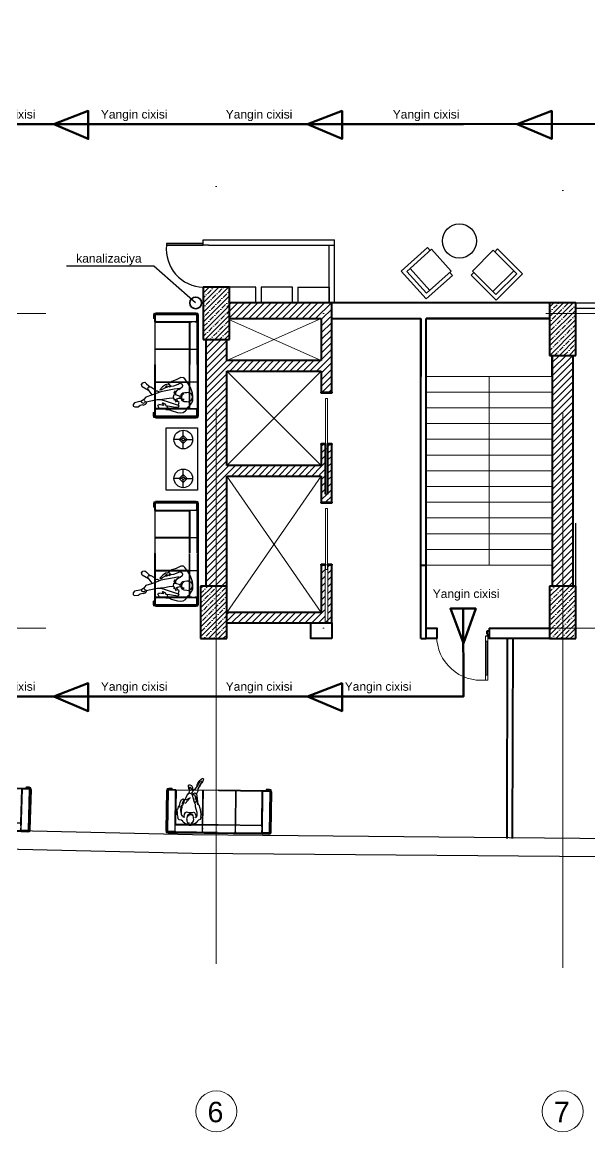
# Model space of a CAD drawing. Header units: millimetres. Extents: x 1531071 to 1560283, y -701792 to -691067.
# Drawn here: x 1547421 to 1548503, y -699235 to -697120 of the extents above; entities that cross this region are included whole.
import ezdxf

# ---------------------------------------------------------------- set-up
doc = ezdxf.new("R2010")
doc.units = ezdxf.units.MM
doc.header["$LTSCALE"] = 20
doc.header["$MEASUREMENT"] = 0
doc.linetypes.add('Dot & Dashed', pattern=[670.277762, 352.777767, -176.388884, 0, -141.111112])
for name, color, linetype, lineweight in [('0_Ном._пера__5', 5, 'Continuous', 0), ('OXLAR', 6, 'Continuous', 5), ('RAZMERI', 251, 'Continuous', 5), ('wall ext', 30, 'Continuous', 30)]:
    doc.layers.add(name, color=color, linetype=linetype, lineweight=lineweight)
for name, color, linetype in [('elektrika', 40, 'Continuous'), ('mebel', 21, 'Continuous'), ('PLEPO', 8, 'Continuous')]:
    doc.layers.add(name, color=color, linetype=linetype)
for name, color, linetype, lineweight, true_color in [('Двери ArchiCAD_Ном._пера__23', 7, 'Continuous', 40, 0xff6600), ('Двери ArchiCAD_Ном._пера__3', 7, 'Continuous', 20, 0xff6600), ('Двери ArchiCAD_Ном._пера__47', 7, 'Continuous', 25, 0x373737), ('Конструктив - Колонны_Ном._пера__202', 7, 'Continuous', 0, 0x38637a), ('Конструктив - Колонны_Ном._пера__28', 7, 'Continuous', 40, 0xffe4e1), ('Конструктив - Перегородки_Ном._пера__3', 7, 'Continuous', 20, 0xff6600), ('Конструктив - Перегородки_Ном._пера__47', 7, 'Continuous', 25, 0x373737)]:
    doc.layers.add(name, color=color, linetype=linetype, lineweight=lineweight, true_color=true_color)
doc.styles.add('СГЕНЕРИР_СТИЛЬ_1', font='arial.ttf')
pattern_1 = [(45, (1539827.054, -704387.138), (-6.36396, 6.36396), [])]
pattern_2 = [(45, (1539827.054, -704387.138), (-9.192387, 9.192387), []), (45, (1539822.458, -704382.542), (-9.192387, 9.192387), [9.749999, -3.25, 0, -3.25])]

# ---------------------------------------------------------------- blocks, each defined once
blk = doc.blocks.new('werr')
at = {"layer": 'mebel'}
for p, q in [((1475467, -813384), (1475475, -813350)), ((1475467, -813505), (1475467, -813384)), ((1475475, -813350), (1475512, -813343)), ((1475475, -813350), (1475478, -813353)), ((1475478, -813353), (1475493, -813370)), ((1475480, -813384), (1475484, -813360)), ((1475480, -813505), (1475480, -813384)), ((1475512, -813357), (1475484, -813360)), ((1475494, -813370), (1475503, -813370)), ((1475494, -813505), (1475494, -813370)), ((1475494, -813384), (1475494, -813505)), ((1475495, -813438), (1475497, -813404)), ((1475497, -813472), (1475495, -813438)), ((1475497, -813404), (1475503, -813370)), ((1475503, -813505), (1475497, -813472)), ((1475503, -813370), (1476286, -813370)), ((1475512, -813343), (1476281, -813343)), ((1476281, -813357), (1475512, -813357)), ((1476281, -813370), (1475512, -813370)), ((1476314, -813351), (1476281, -813343)), ((1476305, -813360), (1476281, -813357)), ((1476295, -813370), (1476286, -813370)), ((1476286, -813370), (1476291, -813404)), ((1476291, -813472), (1476286, -813505)), ((1476291, -813404), (1476293, -813438)), ((1476293, -813438), (1476291, -813472)), ((1476311, -813353), (1476295, -813370)), ((1476295, -813383), (1476295, -813370)), ((1476295, -813430), (1476295, -813384)), ((1476295, -813430), (1476295, -813433)), ((1476299, -813437), (1476295, -813430)), ((1476295, -813433), (1476299, -813443)), ((1476295, -813434), (1476299, -813443)), ((1476295, -813513), (1476295, -813434)), ((1476299, -813437), (1476308, -813440)), ((1476299, -813443), (1476299, -813437)), ((1476299, -813443), (1476308, -813447)), ((1476304, -813445), (1476308, -813447)), ((1476305, -813360), (1476308, -813384)), ((1476308, -813384), (1476308, -813406)), ((1476308, -813440), (1476308, -813406)), ((1476318, -813437), (1476308, -813440)), ((1476308, -813440), (1476308, -813447)), ((1476308, -813447), (1476308, -813447)), ((1476308, -813447), (1476309, -813447)), ((1476309, -813447), (1476319, -813443)), ((1476311, -813353), (1476314, -813351)), ((1476314, -813351), (1476322, -813384)), ((1476318, -813437), (1476322, -813430)), ((1476318, -813443), (1476318, -813437)), ((1476319, -813443), (1476318, -813443)), ((1476322, -813433), (1476319, -813443)), ((1476322, -813384), (1476322, -813395)), ((1476322, -813395), (1476322, -813406)), ((1476322, -813406), (1476322, -813430)), ((1476322, -813430), (1476322, -813433)), ((1476322, -813433), (1476322, -813431)), ((1476322, -813433), (1476322, -813433)), ((1475467, -815176), (1475467, -813505)), ((1475480, -813505), (1475480, -815176)), ((1475492, -813519), (1475526, -813515)), ((1475492, -814323), (1475492, -813519)), ((1475494, -813505), (1475494, -813519)), ((1476286, -813505), (1475503, -813505)), ((1475526, -813515), (1475560, -813513)), ((1475560, -813513), (1475594, -813515)), ((1475594, -813515), (1475627, -813519)), ((1475627, -813519), (1475627, -814323)), ((1475635, -813513), (1475636, -813515)), ((1475636, -813515), (1475641, -813519)), ((1476289, -813519), (1475641, -813519)), ((1475641, -813519), (1475641, -814323)), ((1476287, -813508), (1476287, -813513)), ((1476289, -813519), (1476293, -813515)), ((1476289, -814323), (1476289, -813519)), ((1476293, -813515), (1476295, -813513)), ((1476295, -813513), (1476295, -814329)), ((1475526, -814029), (1475492, -814025)), ((1475526, -814029), (1475492, -814034)), ((1475494, -814034), (1475494, -814025)), ((1475560, -814028), (1475526, -814029)), ((1475560, -814031), (1475526, -814029)), ((1475594, -814029), (1475560, -814028)), ((1475594, -814029), (1475560, -814031)), ((1475593, -814029), (1475594, -814029)), ((1475594, -814029), (1475593, -814029)), ((1475627, -814025), (1475594, -814029)), ((1475627, -814034), (1475594, -814029)), ((1475635, -814028), (1475636, -814029)), ((1475636, -814029), (1475635, -814031)), ((1475641, -814025), (1475636, -814029)), ((1475636, -814029), (1475641, -814034)), ((1476289, -814025), (1475641, -814025)), ((1476289, -814034), (1475641, -814034)), ((1476293, -814029), (1476289, -814025)), ((1476293, -814029), (1476289, -814034)), ((1476295, -814028), (1476293, -814029)), ((1476295, -814031), (1476293, -814029)), ((1475492, -814332), (1475492, -815163)), ((1475627, -815163), (1475627, -814332)), ((1475641, -814332), (1475641, -815163)), ((1476289, -814332), (1476289, -815163)), ((1476295, -815169), (1476295, -814326)), ((1475526, -814656), (1475492, -814652)), ((1475526, -814656), (1475492, -814661)), ((1475494, -814661), (1475494, -814652)), ((1475560, -814655), (1475526, -814656)), ((1475560, -814658), (1475526, -814656)), ((1475594, -814656), (1475560, -814655)), ((1475594, -814656), (1475560, -814658)), ((1475593, -814656), (1475594, -814656)), ((1475594, -814656), (1475593, -814656)), ((1475627, -814652), (1475594, -814656)), ((1475627, -814661), (1475594, -814656)), ((1475635, -814655), (1475636, -814656)), ((1475636, -814656), (1475635, -814658)), ((1475641, -814652), (1475636, -814656)), ((1475636, -814656), (1475641, -814661)), ((1476289, -814652), (1475641, -814652)), ((1476289, -814661), (1475641, -814661)), ((1476293, -814656), (1476289, -814652)), ((1476293, -814656), (1476289, -814661)), ((1476295, -814655), (1476293, -814656)), ((1476295, -814658), (1476293, -814656)), ((1475467, -815298), (1475467, -815176)), ((1475480, -815298), (1475480, -815176)), ((1475492, -815163), (1475526, -815167)), ((1475494, -815176), (1475494, -815163)), ((1475494, -815298), (1475494, -815176)), ((1475494, -815311), (1475494, -815176)), ((1475497, -815210), (1475503, -815176)), ((1475503, -815176), (1476286, -815176)), ((1475526, -815167), (1475560, -815169)), ((1475560, -815169), (1475594, -815167)), ((1475594, -815167), (1475627, -815163)), ((1475635, -815169), (1475641, -815163)), ((1475641, -815163), (1476289, -815163)), ((1476286, -815176), (1476291, -815210)), ((1476287, -815179), (1476286, -815179)), ((1476287, -815169), (1476287, -815179)), ((1476289, -815163), (1476295, -815169)), ((1476295, -815248), (1476295, -815169)), ((1475475, -815332), (1475467, -815298)), ((1475475, -815332), (1475478, -815329)), ((1475512, -815338), (1475475, -815332)), ((1475478, -815329), (1475484, -815322)), ((1475484, -815322), (1475480, -815298)), ((1475490, -815314), (1475484, -815322)), ((1475484, -815322), (1475512, -815325)), ((1475490, -815314), (1475493, -815311)), ((1476295, -815311), (1475494, -815311)), ((1475495, -815244), (1475497, -815210)), ((1475497, -815278), (1475495, -815244)), ((1475503, -815311), (1475497, -815278)), ((1476286, -815311), (1475503, -815311)), ((1475512, -815311), (1476281, -815311)), ((1475512, -815325), (1476281, -815325)), ((1476281, -815338), (1475512, -815338)), ((1476281, -815325), (1476305, -815321)), ((1476281, -815338), (1476314, -815331)), ((1476291, -815278), (1476286, -815311)), ((1476291, -815210), (1476293, -815244)), ((1476293, -815244), (1476291, -815278)), ((1476295, -815248), (1476299, -815239)), ((1476295, -815252), (1476299, -815245)), ((1476295, -815298), (1476295, -815248)), ((1476295, -815299), (1476295, -815311)), ((1476298, -815315), (1476295, -815312)), ((1476305, -815321), (1476298, -815315)), ((1476308, -815235), (1476299, -815239)), ((1476299, -815239), (1476299, -815245)), ((1476299, -815245), (1476308, -815242)), ((1476304, -815237), (1476308, -815235)), ((1476308, -815298), (1476305, -815321)), ((1476305, -815321), (1476311, -815328)), ((1476308, -815235), (1476308, -815235)), ((1476309, -815235), (1476308, -815235)), ((1476308, -815242), (1476308, -815235)), ((1476308, -815242), (1476318, -815245)), ((1476308, -815275), (1476308, -815242)), ((1476308, -815275), (1476308, -815298)), ((1476319, -815239), (1476309, -815235)), ((1476314, -815331), (1476311, -815328)), ((1476314, -815331), (1476322, -815298)), ((1476319, -815239), (1476318, -815239)), ((1476318, -815245), (1476322, -815252)), ((1476322, -815248), (1476319, -815239)), ((1476322, -815248), (1476322, -815250)), ((1476322, -815248), (1476322, -815248)), ((1476322, -815252), (1476322, -815248)), ((1476322, -815298), (1476322, -815252))]:
    blk.add_line(p, q, dxfattribs=at)
blk = doc.blocks.new('Lamp - Table')
at = {"linetype": 'Continuous'}
for p, q in [((-1, 0), (-7, 0)), ((0, 3), (-3, 0)), ((-3, 0), (0, -3)), ((0, 7), (0, 1)), ((3, 0), (0, 3)), ((0, -3), (3, 0)), ((1, 0), (7, 0)), ((0, -1), (0, -7))]:
    blk.add_line(p, q, dxfattribs=at)
for radius in [7, 1]:
    blk.add_circle((0, 0), radius, dxfattribs=at)
blk = doc.blocks.new('wrrwerw')
at = {"layer": 'wall ext', "color": 0, "lineweight": -3, "ltscale": 0.5}
for points in [[(1482471, -827924), (1482471, -827824)], [(1483431, -827824), (1483471, -827824), (1483471, -827824), (1483471, -827924), (1483403, -827924)], [(1483431, -827824), (1483471, -827824), (1483471, -827924), (1483403, -827924)]]:
    blk.add_lwpolyline(points, dxfattribs=at)
at = {"layer": 'Двери ArchiCAD_Ном._пера__23', "linetype": 'Continuous'}
for p, q in [((1483431, -827884), (1483431, -827824)), ((1483431, -827824), (1483471, -827824)), ((1483443, -827884), (1483431, -827884)), ((1483443, -827924), (1483443, -827884)), ((1483471, -827824), (1483471, -827924)), ((1483471, -827924), (1483443, -827924))]:
    blk.add_line(p, q, dxfattribs=at)
at = {"layer": 'Двери ArchiCAD_Ном._пера__3', "linetype": 'Continuous'}
for p, q in [((1483403, -827924), (1483403, -828024)), ((1483443, -827924), (1483403, -827924)), ((1483403, -828024), (1483403, -828668)), ((1483423, -828024), (1483403, -828024)), ((1483403, -828024), (1483443, -828024)), ((1483423, -828024), (1483423, -828668)), ((1483443, -828024), (1483423, -828024)), ((1483423, -828668), (1483423, -828024)), ((1483423, -828668), (1483423, -828024)), ((1483443, -828024), (1483443, -827924)), ((1483443, -828668), (1483443, -828024)), ((1483403, -828668), (1483423, -828668)), ((1483443, -828668), (1483403, -828668)), ((1483403, -828668), (1483403, -828768)), ((1483423, -828668), (1483443, -828668)), ((1483443, -828768), (1483443, -828668)), ((1483403, -828768), (1483443, -828768))]:
    blk.add_line(p, q, dxfattribs=at)
at = {"layer": 'Двери ArchiCAD_Ном._пера__3', "linetype": 'Continuous', "extrusion": (0, 0, -1)}
blk.add_ellipse((1483315, -827924), major_axis=(597, 597), ratio=1, start_param=2.252304, end_param=3.926991, dxfattribs=at)
at = {"layer": 'Двери ArchiCAD_Ном._пера__47', "linetype": 'Continuous'}
blk.add_line((1483471, -827924), (1483471, -827824), dxfattribs=at)
blk = doc.blocks.new('M_DFURN_FURN_3D SOFA - 1-SEAT_P')
at = {"color": 0, "linetype": 'ByBlock', "lineweight": -2}
blk.add_line((0.222216, 0.394416), (0.222216, -0.394416), dxfattribs=at)
blk.add_lwpolyline([(0.944418, 0.394416), (0.944418, 0.499968), (0, 0.499968), (0, -0.499968), (0.944418, -0.499968), (0.944418, -0.394416)], dxfattribs=at)
blk.add_lwpolyline([(0.999972, -0.394416), (0.999972, 0.394416), (0.111108, 0.394416), (0.111108, -0.394416)], close=True, dxfattribs=at)
at = {"layer": 'Defpoints', "color": 0, "linetype": 'ByBlock', "lineweight": -2}
for p in [(0, 0.499968), (0, -0.499968)]:
    blk.add_point(p, dxfattribs=at)

msp = doc.modelspace()

# ---------------------------------------------------------------- hatches: boundary and pattern name
at = {"layer": 'Конструктив - Колонны_Ном._пера__202', "linetype": 'Continuous'}
h = msp.add_hatch(dxfattribs=at)
h.set_pattern_fill('ЖЕЛЕЗОБЕТОН__ГОСТ_', color=1, scale=0.1, style=0, pattern_type=2)
h.set_pattern_definition([(45, (1539832.054, -704357.138), (-9.192387, 9.192387), []), (45, (1539827.458, -704352.542), (-9.192387, 9.192387), [9.749999, -3.25, 0, -3.25])])
h.paths.add_polyline_path([(1547766.1, -697724.9), (1547816.1, -697724.9), (1547816.1, -697624.9), (1547766.1, -697624.9)])
h = msp.add_hatch(dxfattribs=at)
h.set_pattern_fill('БЛОКИ_ЭФФЕКТИВНЫЕ', color=1, scale=0.1, style=0, pattern_type=2)
h.set_pattern_definition(pattern_1)
h.paths.add_polyline_path([(1548011.1, -697654.9), (1547811.1, -697654.9), (1547811.1, -697684.9), (1548011.1, -697684.9)])
h = msp.add_hatch(dxfattribs=at)
h.set_pattern_fill('ЖЕЛЕЗОБЕТОН__ГОСТ_', color=1, scale=0.1, style=0, pattern_type=2)
h.set_pattern_definition(pattern_2)
h.paths.add_polyline_path([(1548426.1, -697754.9), (1548476.1, -697754.9), (1548476.1, -697654.9), (1548426.1, -697654.9)])
h = msp.add_hatch(dxfattribs=at)
h.set_pattern_fill('БЛОКИ_ЭФФЕКТИВНЫЕ', color=1, scale=0.1, style=0, pattern_type=2)
h.set_pattern_definition(pattern_1)
h.paths.add_polyline_path([(1548011.1, -697684.9), (1547991.1, -697684.9), (1547991.1, -697824.9), (1548011.1, -697824.9)])
h = msp.add_hatch(dxfattribs=at)
h.set_pattern_fill('БЛОКИ_ЭФФЕКТИВНЫЕ', color=1, scale=0.1, style=0, pattern_type=2)
h.set_pattern_definition(pattern_1)
h.paths.add_polyline_path([(1547811.1, -697724.9), (1547771.1, -697724.9), (1547771.1, -698194.9), (1547811.1, -698194.9)])
h = msp.add_hatch(dxfattribs=at)
h.set_pattern_fill('БЛОКИ_ЭФФЕКТИВНЫЕ', color=1, scale=0.1, style=0, pattern_type=2)
h.set_pattern_definition(pattern_1)
h.paths.add_polyline_path([(1548431.1, -697754.9), (1548431.1, -698194.9), (1548471.1, -698194.9), (1548471.1, -697754.9)])
h = msp.add_hatch(dxfattribs=at)
h.set_pattern_fill('БЛОКИ_ЭФФЕКТИВНЫЕ', color=1, scale=0.1, style=0, pattern_type=2)
h.set_pattern_definition(pattern_1)
h.paths.add_polyline_path([(1547991.1, -697764.9), (1547811.1, -697764.9), (1547811.1, -697784.9), (1547991.1, -697784.9)])
h = msp.add_hatch(dxfattribs=at)
h.set_pattern_fill('БЛОКИ_ЭФФЕКТИВНЫЕ', color=1, scale=0.1, style=0, pattern_type=2)
h.set_pattern_definition(pattern_1)
h.paths.add_polyline_path([(1547991.1, -698034.9), (1548011.1, -698034.9), (1548011.1, -697924.9), (1548003.6, -697924.9), (1548003.6, -698019.4), (1547998.6, -698019.4), (1547998.6, -697924.9), (1547991.1, -697924.9)])
h = msp.add_hatch(dxfattribs=at)
h.set_pattern_fill('БЛОКИ_ЭФФЕКТИВНЫЕ', color=1, scale=0.1, style=0, pattern_type=2)
h.set_pattern_definition(pattern_1)
h.paths.add_polyline_path([(1547991.1, -697964.9), (1547811.1, -697964.9), (1547811.1, -697984.9), (1547991.1, -697984.9)])
h = msp.add_hatch(dxfattribs=at)
h.set_pattern_fill('БЛОКИ_ЭФФЕКТИВНЫЕ', color=1, scale=0.1, style=0, pattern_type=2)
h.set_pattern_definition(pattern_1)
h.paths.add_polyline_path([(1547998.6, -698154.9), (1547991.1, -698154.9), (1547991.1, -698244.9), (1547998.6, -698252.4)])
h = msp.add_hatch(dxfattribs=at)
h.set_pattern_fill('БЛОКИ_ЭФФЕКТИВНЫЕ', color=1, scale=0.1, style=0, pattern_type=2)
h.set_pattern_definition(pattern_1)
h.paths.add_polyline_path([(1548011.1, -698154.9), (1548003.6, -698154.9), (1548003.6, -698257.4), (1548011.1, -698264.9)])
h = msp.add_hatch(dxfattribs=at)
h.set_pattern_fill('ЖЕЛЕЗОБЕТОН__ГОСТ_', color=1, scale=0.1, style=0, pattern_type=2)
h.set_pattern_definition(pattern_2)
h.paths.add_polyline_path([(1547761.1, -698294.9), (1547811.1, -698294.9), (1547811.1, -698194.9), (1547761.1, -698194.9)])
h = msp.add_hatch(dxfattribs=at)
h.set_pattern_fill('ЖЕЛЕЗОБЕТОН__ГОСТ_', color=1, scale=0.1, style=0, pattern_type=2)
h.set_pattern_definition(pattern_2)
h.paths.add_polyline_path([(1548426.1, -698294.9), (1548476.1, -698294.9), (1548476.1, -698194.9), (1548426.1, -698194.9)])
h = msp.add_hatch(dxfattribs=at)
h.set_pattern_fill('БЛОКИ_ЭФФЕКТИВНЫЕ', color=1, scale=0.1, style=0, pattern_type=2)
h.set_pattern_definition(pattern_1)
h.paths.add_polyline_path([(1547811.1, -698264.9), (1548011.1, -698264.9), (1547991.1, -698244.9), (1547811.1, -698244.9)])

# ---------------------------------------------------------------- linework, layer by layer
at = {"color": 0, "lineweight": 30, "ltscale": 0.5}
for p, q in [((1547946.4, -697624.9), (1548006.4, -697624.9)), ((1548006.4, -697624.9), (1548006.4, -697654.9))]:
    msp.add_line(p, q, dxfattribs=at)
at = {"color": 0, "lineweight": 30, "ltscale": 0.5, "flags": 128}
for points in [[(1547866.4, -697624.9), (1547816.1, -697624.9)], [(1547866.4, -697654.9), (1547866.4, -697624.9)], [(1547936.4, -697624.9), (1547876.4, -697624.9)], [(1547876.4, -697624.9), (1547876.4, -697654.9)], [(1547936.4, -697654.9), (1547936.4, -697624.9)], [(1547946.4, -697624.9), (1547946.4, -697654.9)], [(1549757.7, -698688.1), (1547745.7, -698669.2), (1546166.1, -698632.9)], [(1549611, -698719.5), (1547745.2, -698704.2), (1546226.1, -698669.3)]]:
    msp.add_lwpolyline(points, dxfattribs=at)
at = {"layer": '0_Ном._пера__5', "color": 0, "linetype": 'Continuous'}
for p, q in [((1547991.1, -697684.9), (1547811.1, -697764.9)), ((1547991.1, -697764.9), (1547816.1, -697687.1)), ((1547991.1, -697784.9), (1547811.1, -697964.9)), ((1547991.1, -697964.9), (1547811.1, -697784.9)), ((1548191.1, -697794.9), (1548311.1, -697794.9)), ((1548191.1, -697794.9), (1548431.1, -697794.9)), ((1548311.1, -697794.9), (1548311.1, -697824.9)), ((1548311.1, -697824.9), (1548311.1, -697794.9)), ((1548311.1, -697794.9), (1548431.1, -697794.9)), ((1548191.1, -697824.9), (1548311.1, -697824.9)), ((1548311.1, -697824.9), (1548191.1, -697824.9)), ((1548311.1, -697824.9), (1548311.1, -697854.9)), ((1548311.1, -697854.9), (1548311.1, -697824.9)), ((1548311.1, -697824.9), (1548431.1, -697824.9)), ((1548431.1, -697824.9), (1548311.1, -697824.9)), ((1548191.1, -697854.9), (1548311.1, -697854.9)), ((1548311.1, -697854.9), (1548191.1, -697854.9)), ((1548311.1, -697854.9), (1548311.1, -697884.9)), ((1548311.1, -697884.9), (1548311.1, -697854.9)), ((1548311.1, -697854.9), (1548431.1, -697854.9)), ((1548431.1, -697854.9), (1548311.1, -697854.9)), ((1548191.1, -697884.9), (1548311.1, -697884.9)), ((1548311.1, -697884.9), (1548191.1, -697884.9)), ((1548311.1, -697884.9), (1548311.1, -697914.9)), ((1548311.1, -697914.9), (1548311.1, -697884.9)), ((1548311.1, -697884.9), (1548431.1, -697884.9)), ((1548431.1, -697884.9), (1548311.1, -697884.9)), ((1548191.1, -697914.9), (1548311.1, -697914.9)), ((1548311.1, -697914.9), (1548191.1, -697914.9)), ((1548311.1, -697914.9), (1548311.1, -697944.9)), ((1548311.1, -697944.9), (1548311.1, -697914.9)), ((1548311.1, -697914.9), (1548431.1, -697914.9)), ((1548431.1, -697914.9), (1548311.1, -697914.9)), ((1548191.1, -697944.9), (1548311.1, -697944.9)), ((1548311.1, -697944.9), (1548191.1, -697944.9)), ((1548311.1, -697944.9), (1548311.1, -697974.9)), ((1548311.1, -697974.9), (1548311.1, -697944.9)), ((1548311.1, -697944.9), (1548431.1, -697944.9)), ((1548431.1, -697944.9), (1548311.1, -697944.9)), ((1547991.1, -697984.9), (1547811.1, -698244.9)), ((1547991.1, -698244.9), (1547811.1, -697984.9)), ((1548191.1, -697974.9), (1548311.1, -697974.9)), ((1548311.1, -697974.9), (1548191.1, -697974.9)), ((1548311.1, -697974.9), (1548311.1, -698004.9)), ((1548311.1, -698004.9), (1548311.1, -697974.9)), ((1548311.1, -697974.9), (1548431.1, -697974.9)), ((1548431.1, -697974.9), (1548311.1, -697974.9)), ((1548191.1, -698004.9), (1548311.1, -698004.9)), ((1548311.1, -698004.9), (1548191.1, -698004.9)), ((1548311.1, -698004.9), (1548311.1, -698034.9)), ((1548311.1, -698034.9), (1548311.1, -698004.9)), ((1548311.1, -698004.9), (1548431.1, -698004.9)), ((1548431.1, -698004.9), (1548311.1, -698004.9)), ((1548191.1, -698034.9), (1548311.1, -698034.9)), ((1548311.1, -698034.9), (1548191.1, -698034.9)), ((1548311.1, -698034.9), (1548311.1, -698064.9)), ((1548311.1, -698064.9), (1548311.1, -698034.9)), ((1548311.1, -698034.9), (1548431.1, -698034.9)), ((1548431.1, -698034.9), (1548311.1, -698034.9)), ((1548191.1, -698064.9), (1548311.1, -698064.9)), ((1548311.1, -698064.9), (1548191.1, -698064.9)), ((1548311.1, -698154.9), (1548311.1, -698064.9)), ((1548311.1, -698064.9), (1548311.1, -698094.9)), ((1548311.1, -698094.9), (1548311.1, -698064.9)), ((1548311.1, -698064.9), (1548431.1, -698064.9)), ((1548431.1, -698064.9), (1548311.1, -698064.9)), ((1548311.1, -698094.9), (1548191.1, -698094.9)), ((1548311.1, -698094.9), (1548431.1, -698094.9)), ((1548431.1, -698094.9), (1548311.1, -698094.9)), ((1548311.1, -698124.9), (1548191.1, -698124.9)), ((1548311.1, -698124.9), (1548431.1, -698124.9)), ((1548431.1, -698124.9), (1548311.1, -698124.9)), ((1548311.1, -698154.9), (1548191.1, -698154.9)), ((1548431.1, -698154.9), (1548311.1, -698154.9))]:
    msp.add_line(p, q, dxfattribs=at)
at = {"layer": 'OXLAR', "color": 6, "linetype": 'Dot & Dashed', "ltscale": 0.15}
for p, q in [((1547791.1, -695845.7), (1547791.1, -699157)), ((1548451.1, -695853.3), (1548451.1, -699157)), ((1544397.2, -697674.9), (1550288.3, -697674.9)), ((1544397.2, -698274.9), (1550288.3, -698274.9))]:
    msp.add_line(p, q, dxfattribs=at)
at = {"layer": 'PLEPO', "color": 1}
for p, q in [((1547694.3, -697815, -45.4), (1547695.1, -697814.2, -45.4)), ((1547694.9, -697815.7, -45.4), (1547694.3, -697815, -45.4)), ((1547695.1, -697814.2, -45.4), (1547696.6, -697813.2, -45.4)), ((1547696.6, -697813.2, -45.4), (1547697.2, -697811.7, -45.4)), ((1547684.6, -697839, -45.4), (1547692.1, -697837.9, -45.4)), ((1547692.1, -697837.9, -45.4), (1547701.3, -697836.5, -45.4)), ((1547701.3, -697836.5, -45.4), (1547708.8, -697835.9, -45.4)), ((1547724, -697831.7, -45.4), (1547724.9, -697829.9, -45.4)), ((1547724.9, -697839.1, -45.4), (1547724.1, -697836.3, -45.4)), ((1547694.3, -698174.3, -45.4), (1547695.1, -698173.5, -45.4)), ((1547694.9, -698175, -45.4), (1547694.3, -698174.3, -45.4)), ((1547695.1, -698173.5, -45.4), (1547696.6, -698172.5, -45.4)), ((1547696.6, -698172.5, -45.4), (1547697.2, -698171, -45.4)), ((1547684.6, -698198.3, -45.4), (1547692.1, -698197.2, -45.4)), ((1547692.1, -698197.2, -45.4), (1547701.3, -698195.8, -45.4)), ((1547701.3, -698195.8, -45.4), (1547708.8, -698195.2, -45.4)), ((1547724, -698191, -45.4), (1547724.9, -698189.2, -45.4)), ((1547724.9, -698198.4, -45.4), (1547724.1, -698195.6, -45.4)), ((1547750.8, -698599.7, -45.4), (1547750.6, -698601.8, -45.4)), ((1547751.3, -698598.5, -45.4), (1547750.8, -698599.7, -45.4)), ((1547751.1, -698595.9, -45.4), (1547751.1, -698597.2, -45.4)), ((1547751.1, -698597.2, -45.4), (1547751.3, -698598.5, -45.4)), ((1547719.9, -698615, -45.4), (1547720.8, -698615.8, -45.4)), ((1547720.8, -698615.8, -45.4), (1547722.5, -698615.7, -45.4)), ((1547722.5, -698615.7, -45.4), (1547723.8, -698614.9, -45.4)), ((1547749.6, -698605.9, -45.4), (1547750.4, -698606.7, -45.4)), ((1547750.4, -698606.7, -45.4), (1547751.3, -698606.7, -45.4)), ((1547751.3, -698606.7, -45.4), (1547752.3, -698605.8, -45.4)), ((1547752.3, -698605.8, -45.4), (1547752.5, -698604.8, -45.4)), ((1547737.7, -698630.8, -45.4), (1547739.9, -698630.1, -45.4)), ((1547742.1, -698629.8, -45.4), (1547744.4, -698630.4, -45.4))]:
    msp.add_line(p, q, dxfattribs=at)
at = {"layer": 'PLEPO', "color": 1, "elevation": -45.4}
for points in [[(1547745.9, -697827.3), (1547744.1, -697821.3), (1547741.5, -697815.2), (1547736.9, -697807.9), (1547731.1, -697799.9), (1547728.3, -697797.5), (1547723.6, -697797.3), (1547714.4, -697801.7), (1547706.6, -697804.6), (1547702.9, -697807), (1547699.6, -697808.8), (1547699.4, -697809.9), (1547694.5, -697811), (1547688.3, -697815.2), (1547683.7, -697820.5), (1547684.3, -697821.1), (1547686.3, -697819.6), (1547686.1, -697820.7), (1547688.3, -697819.1), (1547692.7, -697816.7), (1547695.2, -697815.8), (1547696.5, -697815.6), (1547698.7, -697814.7), (1547700.2, -697813.8), (1547701.1, -697815.2), (1547703.1, -697814.3), (1547704.9, -697813), (1547706.4, -697813.4), (1547710.4, -697812.7), (1547718.1, -697809.6), (1547722.3, -697807.4), (1547725.4, -697809.4), (1547726.5, -697812.5), (1547726.3, -697815.6), (1547721.9, -697818.9), (1547721, -697820), (1547720.5, -697818.2), (1547717, -697818.5), (1547710.6, -697819.6), (1547685.5, -697824.2), (1547676.2, -697827.7), (1547667.8, -697831), (1547656.5, -697834.3), (1547653.2, -697839.2), (1547648.4, -697842.5), (1547645.3, -697842.9), (1547634.9, -697845.3), (1547632.5, -697848.5), (1547632.7, -697852), (1547636, -697853.3), (1547642, -697852.9), (1547646.2, -697850), (1547651, -697848.7), (1547651.9, -697849.6), (1547655.9, -697848.2), (1547658.3, -697846), (1547658.3, -697843.8), (1547663.4, -697842.3), (1547678.2, -697839.2), (1547685, -697839.2), (1547691.4, -697841), (1547718.1, -697850), (1547719.4, -697852), (1547718.3, -697854.6), (1547709.7, -697853.7), (1547697.8, -697851.5), (1547695.8, -697852), (1547694.7, -697848.7), (1547689.6, -697846.2), (1547688.3, -697846.2), (1547688.1, -697846.9), (1547690.5, -697849.3), (1547690.5, -697850.2), (1547681.3, -697848.7), (1547681.3, -697850), (1547679.1, -697850.7), (1547679.5, -697851.3), (1547680.6, -697852.4), (1547680.8, -697853.7), (1547681.5, -697854.4), (1547681.9, -697856.4), (1547687.7, -697856.8), (1547694.7, -697857), (1547695.2, -697858.2), (1547700.9, -697858.2), (1547704.9, -697860.1), (1547717.2, -697863.7), (1547722.3, -697864.3), (1547727.8, -697863.7), (1547732.2, -697860.8), (1547734.2, -697858.6), (1547735.3, -697855.1), (1547740.4, -697850.7), (1547744.1, -697846), (1547746.1, -697841.4), (1547746.6, -697832.6)], [(1547721.4, -697835), (1547723.4, -697835.9), (1547723.8, -697838.3), (1547725.4, -697840.7), (1547729.2, -697842.6), (1547734.9, -697842.9), (1547738, -697843.6), (1547738.6, -697842.9), (1547740.6, -697842.5), (1547743.3, -697841.2), (1547745, -697838.1), (1547745.7, -697834.6), (1547745, -697830.6), (1547743.3, -697827.7), (1547739.7, -697826.6), (1547738.4, -697826.4), (1547738.4, -697826), (1547735.1, -697826.2), (1547731.3, -697826.4), (1547727.6, -697827.3), (1547725.2, -697828.4), (1547723.6, -697830.4), (1547723.1, -697832.8), (1547721.3, -697833.9)], [(1547745.9, -698186.6), (1547744.1, -698180.6), (1547741.5, -698174.5), (1547736.9, -698167.2), (1547731.1, -698159.2), (1547728.3, -698156.8), (1547723.6, -698156.6), (1547714.4, -698161), (1547706.6, -698163.9), (1547702.9, -698166.3), (1547699.6, -698168.1), (1547699.4, -698169.2), (1547694.5, -698170.3), (1547688.3, -698174.5), (1547683.7, -698179.7), (1547684.3, -698180.4), (1547686.3, -698178.9), (1547686.1, -698180), (1547688.3, -698178.4), (1547692.7, -698176), (1547695.2, -698175.1), (1547696.5, -698174.9), (1547698.7, -698174), (1547700.2, -698173.1), (1547701.1, -698174.5), (1547703.1, -698173.6), (1547704.9, -698172.3), (1547706.4, -698172.7), (1547710.4, -698172), (1547718.1, -698168.9), (1547722.3, -698166.7), (1547725.4, -698168.7), (1547726.5, -698171.8), (1547726.3, -698174.9), (1547721.9, -698178.2), (1547721, -698179.3), (1547720.5, -698177.5), (1547717, -698177.8), (1547710.6, -698178.9), (1547685.5, -698183.5), (1547676.2, -698187), (1547667.8, -698190.3), (1547656.5, -698193.6), (1547653.2, -698198.5), (1547648.4, -698201.8), (1547645.3, -698202.2), (1547634.9, -698204.6), (1547632.5, -698207.7), (1547632.7, -698211.3), (1547636, -698212.6), (1547642, -698212.2), (1547646.2, -698209.3), (1547651, -698208), (1547651.9, -698208.9), (1547655.9, -698207.5), (1547658.3, -698205.3), (1547658.3, -698203.1), (1547663.4, -698201.6), (1547678.2, -698198.5), (1547685, -698198.5), (1547691.4, -698200.3), (1547718.1, -698209.3), (1547719.4, -698211.3), (1547718.3, -698213.9), (1547709.7, -698213), (1547697.8, -698210.8), (1547695.8, -698211.3), (1547694.7, -698208), (1547689.6, -698205.5), (1547688.3, -698205.5), (1547688.1, -698206.2), (1547690.5, -698208.6), (1547690.5, -698209.5), (1547681.3, -698208), (1547681.3, -698209.3), (1547679.1, -698210), (1547679.5, -698210.6), (1547680.6, -698211.7), (1547680.8, -698213), (1547681.5, -698213.7), (1547681.9, -698215.7), (1547687.7, -698216.1), (1547694.7, -698216.3), (1547695.2, -698217.4), (1547700.9, -698217.4), (1547704.9, -698219.4), (1547717.2, -698223), (1547722.3, -698223.6), (1547727.8, -698223), (1547732.2, -698220.1), (1547734.2, -698217.9), (1547735.3, -698214.4), (1547740.4, -698210), (1547744.1, -698205.3), (1547746.1, -698200.7), (1547746.6, -698191.9)], [(1547721.4, -698194.3), (1547723.4, -698195.2), (1547723.8, -698197.6), (1547725.4, -698200), (1547729.2, -698201.9), (1547734.9, -698202.2), (1547738, -698202.9), (1547738.6, -698202.2), (1547740.6, -698201.8), (1547743.3, -698200.5), (1547745, -698197.4), (1547745.7, -698193.9), (1547745, -698189.9), (1547743.3, -698187), (1547739.7, -698185.9), (1547738.4, -698185.7), (1547738.4, -698185.3), (1547735.1, -698185.5), (1547731.3, -698185.7), (1547727.6, -698186.6), (1547725.2, -698187.7), (1547723.6, -698189.7), (1547723.1, -698192.1), (1547721.3, -698193.2)], [(1547740.6, -698628), (1547739.9, -698629), (1547739.4, -698630), (1547737.4, -698630.4), (1547735.9, -698632), (1547734.9, -698636.3), (1547734.3, -698638.2), (1547734.6, -698640.4), (1547734.7, -698643.1), (1547736.1, -698645.2), (1547737.5, -698646.1), (1547739.1, -698646.3), (1547738, -698646.6), (1547737.6, -698648.2), (1547738.4, -698649.5), (1547740.3, -698650.6), (1547742, -698650.6), (1547743.3, -698650.2), (1547744.1, -698648.8), (1547744.3, -698646.9), (1547743.3, -698646), (1547744.9, -698646.1), (1547746.5, -698644.8), (1547747.5, -698643.1), (1547747.5, -698641.4), (1547748, -698639.9), (1547747.6, -698637.4), (1547747.4, -698635.5), (1547747, -698632.9), (1547746.2, -698631.5), (1547744.7, -698630.1), (1547742.6, -698629.7), (1547742.2, -698629), (1547741.1, -698627.9)]]:
    msp.add_lwpolyline(points, close=True, dxfattribs=at)
for points in [[(1547661.6, -697821.8), (1547650.1, -697814.9), (1547648.8, -697810.3), (1547651, -697807), (1547654.6, -697806.3), (1547658.3, -697809), (1547662.3, -697813.2), (1547664.5, -697814.9)], [(1547668.9, -697829.9), (1547662.9, -697822.4), (1547660.3, -697818.9), (1547661.2, -697816.5), (1547662.5, -697815.2), (1547666.3, -697815.2), (1547672.2, -697818.5), (1547676, -697822.7), (1547678.2, -697822.4), (1547682.1, -697824.2)], [(1547699.8, -697809.6), (1547701.6, -697810.3), (1547702.4, -697812.1), (1547701.8, -697814.1)], [(1547714.1, -697829.7), (1547714.1, -697825.3), (1547716.8, -697821.8), (1547719.2, -697819.6), (1547720.1, -697819.8)], [(1547647.3, -697842.7), (1547649.3, -697844.9), (1547651.9, -697845.8), (1547653.9, -697845.6), (1547655.4, -697844.5)], [(1547653.7, -697840.7), (1547655.7, -697842.7), (1547657.6, -697843.4)], [(1547723.2, -697837), (1547719, -697837.4), (1547715, -697838.5), (1547714.4, -697839.6), (1547712.2, -697839.9), (1547709.3, -697835.7), (1547710.2, -697829.9), (1547712.4, -697829.7), (1547722.1, -697832.6)], [(1547710.8, -697837.6), (1547709.9, -697840.5)], [(1547711.9, -697829.1), (1547711, -697826.6), (1547713, -697822.7)], [(1547712.6, -697840.5), (1547713.3, -697842.5), (1547714.8, -697844.3)], [(1547718.8, -697849.8), (1547719.7, -697846.7), (1547720.1, -697844.7), (1547717.7, -697842.7), (1547715.9, -697839.6)], [(1547728, -697841.9), (1547726.7, -697840), (1547729.7, -697839.3), (1547726.7, -697838.7), (1547725.6, -697837), (1547725.2, -697834.8), (1547725.8, -697831.6), (1547727.4, -697829), (1547729.1, -697827.5)], [(1547697.5, -697852.4), (1547697.9, -697854.4), (1547695.8, -697857.6)], [(1547661.6, -698181.1), (1547650.1, -698174.2), (1547648.8, -698169.6), (1547651, -698166.3), (1547654.6, -698165.6), (1547658.3, -698168.3), (1547662.3, -698172.5), (1547664.5, -698174.2)], [(1547668.9, -698189.2), (1547662.9, -698181.7), (1547660.3, -698178.2), (1547661.2, -698175.8), (1547662.5, -698174.5), (1547666.3, -698174.5), (1547672.2, -698177.8), (1547676, -698182), (1547678.2, -698181.7), (1547682.1, -698183.5)], [(1547699.8, -698168.9), (1547701.6, -698169.6), (1547702.4, -698171.4), (1547701.8, -698173.4)], [(1547714.1, -698189), (1547714.1, -698184.6), (1547716.8, -698181.1), (1547719.2, -698178.9), (1547720.1, -698179.1)], [(1547647.3, -698202), (1547649.3, -698204.2), (1547651.9, -698205.1), (1547653.9, -698204.9), (1547655.4, -698203.8)], [(1547653.7, -698200), (1547655.7, -698202), (1547657.6, -698202.7)], [(1547723.2, -698196.3), (1547719, -698196.7), (1547715, -698197.8), (1547714.4, -698198.9), (1547712.2, -698199.2), (1547709.3, -698195), (1547710.2, -698189.2), (1547712.4, -698189), (1547722.1, -698191.9)], [(1547710.8, -698196.9), (1547709.9, -698199.8)], [(1547711.9, -698188.3), (1547711, -698185.9), (1547713, -698182)], [(1547712.6, -698199.8), (1547713.3, -698201.8), (1547714.8, -698203.6)], [(1547718.8, -698209.1), (1547719.7, -698206), (1547720.1, -698204), (1547717.7, -698202), (1547715.9, -698198.9)], [(1547728, -698201.2), (1547726.7, -698199.3), (1547729.7, -698198.6), (1547726.7, -698198), (1547725.6, -698196.3), (1547725.2, -698194.1), (1547725.8, -698190.9), (1547727.4, -698188.3), (1547729.1, -698186.8)], [(1547697.5, -698211.7), (1547697.9, -698213.7), (1547695.8, -698216.9)], [(1547754.9, -698575.7), (1547754.8, -698573.2), (1547755.9, -698570.2), (1547758.3, -698567.2), (1547759.6, -698565.2), (1547762, -698562.6), (1547764.1, -698561.3), (1547766.2, -698561.1), (1547766.5, -698562.4), (1547766, -698564.8), (1547764.5, -698567.8), (1547763.4, -698569.8), (1547761.8, -698572), (1547759.6, -698575.9), (1547759, -698577.3), (1547757.9, -698578)], [(1547740.1, -698584.1), (1547738.8, -698580.4), (1547738.1, -698576.7), (1547738.3, -698574.5), (1547739.3, -698573.4), (1547740.8, -698573.6), (1547743.5, -698575.1), (1547745.4, -698578.7), (1547745.6, -698583.5)], [(1547744.2, -698583.5), (1547743.7, -698581.1), (1547742.7, -698579.3), (1547741.6, -698578.7), (1547740.3, -698578.7), (1547739.6, -698580.3), (1547740.2, -698583), (1547740.7, -698584.2)], [(1547743.9, -698590.9), (1547744.6, -698589.5), (1547745.9, -698587.3), (1547746.9, -698585.1), (1547748.3, -698582.9), (1547751.8, -698579.9), (1547755, -698576.3), (1547756.4, -698572.9), (1547760.2, -698566.7), (1547761.7, -698566.1), (1547762.6, -698566.8), (1547762.8, -698568.5), (1547761.1, -698572), (1547759.3, -698574.8), (1547757.7, -698577.8), (1547756.1, -698581.3), (1547755.6, -698585.9), (1547754.7, -698588.1), (1547753.3, -698590.7)], [(1547737.5, -698648.5), (1547733.2, -698648.1), (1547730.4, -698646.8), (1547728, -698644.9), (1547727.6, -698643.3), (1547727.6, -698642.7), (1547724.7, -698641), (1547720.5, -698640.4), (1547718.6, -698638.6), (1547718.6, -698638), (1547718, -698636.5), (1547718.3, -698635.1), (1547717.1, -698630), (1547717.2, -698626.1), (1547716.4, -698621.9), (1547717.3, -698619.6), (1547718.2, -698619.3), (1547719.2, -698614.8), (1547720.4, -698614.1), (1547721.7, -698611.4), (1547722.3, -698607.1), (1547724.8, -698601.8), (1547725.4, -698602.1), (1547726.1, -698601.1), (1547726.9, -698601), (1547727.8, -698600.5), (1547728.3, -698601.2), (1547728.3, -698601.8), (1547728.9, -698602), (1547726.3, -698609.1), (1547726.7, -698609.5), (1547729.2, -698606.3), (1547729.5, -698607), (1547727.5, -698610.3), (1547726.5, -698612.7), (1547724.6, -698613.3), (1547723.8, -698614.3), (1547724.5, -698614.6), (1547723.1, -698620.3), (1547722.8, -698622.8), (1547723.9, -698629.9), (1547724.5, -698631.5), (1547725.7, -698631.7), (1547725.3, -698632.7), (1547727.7, -698633.3), (1547727.4, -698634.4), (1547729.3, -698634.5), (1547730.4, -698635.1)], [(1547728.9, -698605.8), (1547732.3, -698600), (1547735, -698594.6), (1547737.4, -698590.7), (1547739.8, -698588.8), (1547742.7, -698589.8), (1547743.8, -698591.2), (1547747.4, -698589.9), (1547749.8, -698589.1), (1547751.7, -698589.6), (1547753.3, -698591), (1547753.7, -698595), (1547754.3, -698599.3), (1547755.4, -698607.4), (1547756.3, -698609.5)], [(1547731.5, -698609.1), (1547741, -698598.2), (1547733, -698602.8)], [(1547746.2, -698584.9), (1547744.8, -698583.8), (1547743.4, -698583.8), (1547741, -698584.1), (1547739.3, -698585.6), (1547738.7, -698588.3), (1547738.9, -698589.3)], [(1547750.8, -698636.3), (1547751.6, -698635.4), (1547753.3, -698635.1), (1547753.3, -698634), (1547754.8, -698632.6), (1547754.5, -698630), (1547754.9, -698626.6), (1547752.6, -698619.9), (1547751.5, -698615.3), (1547751.3, -698610.8), (1547748.9, -698606.2), (1547749.1, -698604.5), (1547747.6, -698600.2), (1547745.9, -698594.1), (1547746.4, -698593.3), (1547746.4, -698592.5), (1547747.2, -698592.4), (1547747.7, -698591.4), (1547749, -698592.6), (1547749.6, -698592.1), (1547751.1, -698595.9), (1547752.1, -698596.3), (1547752.8, -698599.4), (1547752.8, -698602.1), (1547752.5, -698603.6), (1547752.9, -698604.5), (1547753.9, -698605.6), (1547755.5, -698609.9), (1547757.7, -698611.7), (1547759.4, -698618.1), (1547760.9, -698624.7), (1547761.9, -698630.5), (1547761.1, -698633.3), (1547761.7, -698635.8), (1547760.1, -698639.9), (1547757, -698640.7), (1547754.8, -698643.4), (1547753, -698645.9), (1547750.5, -698647.6), (1547746.8, -698648.8), (1547744.6, -698648.8)], [(1547725.5, -698631.6), (1547724.9, -698627.6), (1547724.7, -698622.2), (1547725.9, -698616.5), (1547726.2, -698613.2)], [(1547729.6, -698634.3), (1547730.4, -698629.6), (1547732.4, -698626.3), (1547734, -698625.3), (1547736.7, -698626), (1547741.1, -698626.5), (1547745.4, -698626.1), (1547747.6, -698625.7), (1547749.5, -698626.3), (1547750.2, -698627.3), (1547751.6, -698630), (1547752.1, -698632.7), (1547752.4, -698634.8)], [(1547746.4, -698632.5), (1547745.3, -698631.2), (1547743.2, -698630.8), (1547740.5, -698630.6), (1547738.3, -698632), (1547737.8, -698633.5), (1547737.7, -698632.8), (1547736.6, -698632.5), (1547735.8, -698633.4)]]:
    msp.add_lwpolyline(points, dxfattribs=at)
at = {"layer": 'RAZMERI', "color": 0}
for centre in [(1547791.1, -699196), (1548451.1, -699196)]:
    msp.add_circle(centre, 39, dxfattribs=at)
at = {"layer": 'wall ext', "color": 1, "lineweight": 50, "ltscale": 0.5}
for points in [[(1547481.3, -697314.3), (1547547.1, -697289), (1547547.1, -697342.2), (1547481.3, -697314.3)], [(1547964.8, -697314.3), (1548030.6, -697289), (1548030.6, -697342.2), (1547964.8, -697314.3)], [(1548364.5, -697314.3), (1548430.3, -697289), (1548430.3, -697342.2), (1548364.5, -697314.3)], [(1548262.4, -698303.6), (1548237.1, -698237.7), (1548285.3, -698237.7), (1548262.4, -698303.6)], [(1547481.3, -698405.1), (1547547.1, -698379.8), (1547547.1, -698433), (1547481.3, -698405.1)], [(1547964.8, -698405.1), (1548030.6, -698379.8), (1548030.6, -698433), (1547964.8, -698405.1)]]:
    msp.add_lwpolyline(points, close=True, dxfattribs=at)
for points in [[(1546337.5, -697314.3), (1548262.4, -697314.3), (1549212.2, -697313)], [(1546337.5, -698405.1), (1548262.4, -698405.1), (1548261.2, -698237.7)]]:
    msp.add_lwpolyline(points, dxfattribs=at)
at = {"layer": 'wall ext', "color": 32, "lineweight": -3, "ltscale": 0.5, "true_color": 0xcd6928}
msp.add_lwpolyline([(1547766.1, -697544.9), (1547696.1, -697544.9, 0.437489), (1547766.1, -697624.9, 1.02754)], format="xyb", dxfattribs=at)
msp.add_lwpolyline([(1547696.1, -697544.9), (1547766.1, -697544.9), (1547766.1, -697542), (1547696.1, -697542)], close=True, dxfattribs=at)
at = {"layer": 'wall ext', "color": 0, "lineweight": -3, "ltscale": 0.5}
for points in [[(1547766.1, -697544.9), (1547766.1, -697534.9), (1548016.4, -697534.9)], [(1547776.1, -697544.9), (1547766.1, -697544.9)], [(1547776.1, -697544.9), (1548016.1, -697544.9)], [(1548006.4, -697654.9), (1548006.4, -697544.9)], [(1548016.4, -697654.9), (1548016.4, -697534.9)], [(1547766.1, -697624.9), (1547776.1, -697624.9)], [(1547766.1, -697624.9), (1547776.1, -697624.9)], [(1548476.1, -698194.9), (1548476.1, -698074.9)]]:
    msp.add_lwpolyline(points, dxfattribs=at)
at = {"layer": 'wall ext', "color": 4, "lineweight": -3, "ltscale": 0.5}
msp.add_lwpolyline([(1547751.3, -697654.9), (1547672, -697584.6), (1547505.9, -697584.6)], dxfattribs=at)
at = {"layer": 'wall ext', "color": 0, "lineweight": -3, "ltscale": 0.5}
msp.add_lwpolyline([(1547695.6, -697892.8), (1547755.4, -697892.8), (1547755.4, -698012.2), (1547695.6, -698012.2)], close=True, dxfattribs=at)
msp.add_circle((1548254.3, -697536.9), 32.5, dxfattribs=at)
at = {"layer": 'wall ext', "color": 4, "lineweight": 35, "ltscale": 0.5}
msp.add_circle((1547751.8, -697654.9), 11.2, dxfattribs=at)
at = {"layer": 'Двери ArchiCAD_Ном._пера__23', "color": 0, "linetype": 'Continuous'}
for p, q in [((1547991.1, -697826.9), (1547991.1, -697824.9)), ((1547991.1, -697824.9), (1548011.1, -697824.9)), ((1548011.1, -697826.9), (1547991.1, -697826.9)), ((1548011.1, -697824.9), (1548011.1, -697826.9)), ((1547991.1, -697924.9), (1547991.1, -697922.9)), ((1547991.1, -697922.9), (1547998.6, -697922.9)), ((1547998.6, -697924.9), (1547991.1, -697924.9)), ((1547998.6, -697922.9), (1547998.6, -697924.9)), ((1548003.6, -697924.9), (1548003.6, -697922.9)), ((1548003.6, -697922.9), (1548011.1, -697922.9)), ((1548011.1, -697924.9), (1548003.6, -697924.9)), ((1548011.1, -697922.9), (1548011.1, -697924.9)), ((1547991.1, -698036.9), (1547991.1, -698034.9)), ((1547991.1, -698034.9), (1548011.1, -698034.9)), ((1548011.1, -698036.9), (1547991.1, -698036.9)), ((1548011.1, -698034.9), (1548011.1, -698036.9)), ((1547991.1, -698154.9), (1547991.1, -698152.9)), ((1547991.1, -698152.9), (1547998.6, -698152.9)), ((1547998.6, -698154.9), (1547991.1, -698154.9)), ((1547998.6, -698152.9), (1547998.6, -698154.9)), ((1548003.6, -698154.9), (1548003.6, -698152.9)), ((1548003.6, -698152.9), (1548011.1, -698152.9)), ((1548011.1, -698154.9), (1548003.6, -698154.9)), ((1548011.1, -698152.9), (1548011.1, -698154.9))]:
    msp.add_line(p, q, dxfattribs=at)
at = {"layer": 'Двери ArchiCAD_Ном._пера__3', "color": 0, "linetype": 'Continuous'}
for p, q in [((1547999.1, -697836.9), (1547999.1, -697932.9)), ((1548003.1, -697836.9), (1547999.1, -697836.9)), ((1548003.1, -697932.9), (1548003.1, -697836.9)), ((1547999.1, -697932.9), (1548003.1, -697932.9)), ((1547999.1, -698046.9), (1547999.1, -698162.9)), ((1548003.1, -698046.9), (1547999.1, -698046.9)), ((1548003.1, -698162.9), (1548003.1, -698046.9)), ((1547999.1, -698162.9), (1548003.1, -698162.9))]:
    msp.add_line(p, q, dxfattribs=at)
at = {"layer": 'Двери ArchiCAD_Ном._пера__47', "color": 0, "linetype": 'Continuous'}
for p, q in [((1548011.1, -697824.9), (1547991.1, -697824.9)), ((1547998.6, -697924.9), (1547991.1, -697924.9)), ((1548011.1, -697924.9), (1548003.6, -697924.9)), ((1548011.1, -698034.9), (1547991.1, -698034.9)), ((1547998.6, -698154.9), (1547991.1, -698154.9)), ((1548011.1, -698154.9), (1548003.6, -698154.9))]:
    msp.add_line(p, q, dxfattribs=at)
at = {"layer": 'Конструктив - Колонны_Ном._пера__28', "color": 0, "linetype": 'Continuous'}
for p, q in [((1547816.1, -697624.9), (1547766.1, -697624.9)), ((1547766.1, -697624.9), (1547766.1, -697724.9)), ((1547816.1, -697724.9), (1547816.1, -697624.9)), ((1548476.1, -697654.9), (1548426.1, -697654.9)), ((1548426.1, -697654.9), (1548426.1, -697754.9)), ((1548476.1, -697754.9), (1548476.1, -697654.9)), ((1547816.1, -697684.9), (1547991.1, -697684.9)), ((1548181.1, -697684.9), (1548181.1, -697794.9)), ((1548181.1, -698294.9), (1548181.1, -697684.9)), ((1548426.1, -697684.9), (1548191.1, -697684.9)), ((1547766.1, -697724.9), (1547816.1, -697724.9)), ((1548426.1, -697754.9), (1548476.1, -697754.9)), ((1548431.1, -697794.9), (1548431.1, -697754.9)), ((1547811.1, -697784.9), (1547991.1, -697784.9)), ((1548191.1, -697824.9), (1548191.1, -697794.9)), ((1548431.1, -697794.9), (1548431.1, -697824.9)), ((1548191.1, -697854.9), (1548191.1, -697824.9)), ((1548431.1, -697824.9), (1548431.1, -697854.9)), ((1548191.1, -697884.9), (1548191.1, -697854.9)), ((1548431.1, -697854.9), (1548431.1, -697884.9)), ((1548191.1, -697914.9), (1548191.1, -697884.9)), ((1548431.1, -697884.9), (1548431.1, -697914.9)), ((1547998.6, -697924.9), (1547998.6, -698019.4)), ((1548003.6, -698019.4), (1548003.6, -697924.9)), ((1548191.1, -697944.9), (1548191.1, -697914.9)), ((1548431.1, -697914.9), (1548431.1, -697944.9)), ((1548191.1, -697974.9), (1548191.1, -697944.9)), ((1548431.1, -697944.9), (1548431.1, -697974.9)), ((1547811.1, -697984.9), (1547991.1, -697984.9)), ((1548191.1, -698004.9), (1548191.1, -697974.9)), ((1548431.1, -697974.9), (1548431.1, -698004.9)), ((1548191.1, -698034.9), (1548191.1, -698004.9)), ((1548431.1, -698004.9), (1548431.1, -698034.9)), ((1548191.1, -698064.9), (1548191.1, -698034.9)), ((1548431.1, -698034.9), (1548431.1, -698064.9)), ((1548191.1, -698094.9), (1548191.1, -698064.9)), ((1548431.1, -698064.9), (1548431.1, -698094.9)), ((1548431.1, -698094.9), (1548431.1, -698124.9)), ((1548181.1, -698154.9), (1548191.1, -698154.9)), ((1547811.1, -698194.9), (1547761.1, -698194.7)), ((1547761.1, -698194.7), (1547761.1, -698294.7)), ((1547811.1, -698294.9), (1547811.1, -698194.9)), ((1548476.1, -698194.9), (1548426.1, -698194.9)), ((1548426.1, -698194.9), (1548426.1, -698294.9)), ((1548476.1, -698294.9), (1548476.1, -698194.9)), ((1547761.1, -698294.7), (1547811.1, -698294.9)), ((1548426.1, -698294.9), (1548476.1, -698294.9))]:
    msp.add_line(p, q, dxfattribs=at)
at = {"layer": 'Конструктив - Колонны_Ном._пера__28', "color": 0, "lineweight": 30, "ltscale": 0.5}
for p, q in [((1548476.1, -697655.1), (1548950.5, -697655.1)), ((1548476.1, -697665.1), (1548950.5, -697665.1))]:
    msp.add_line(p, q, dxfattribs=at)
at = {"layer": 'Конструктив - Колонны_Ном._пера__28', "color": 0, "linetype": 'Continuous', "flags": 128}
for points in [[(1548011.1, -697654.9), (1547816.1, -697654.9)], [(1548426.1, -697654.9), (1548010.3, -697654.9)], [(1548011.1, -697824.9), (1548011.1, -697654.9)], [(1547991.1, -697684.9), (1547991.1, -697764.9)], [(1548011.1, -697684.9), (1548181.1, -697684.9)], [(1548191.1, -697684.9), (1548426.1, -697684.9)], [(1548191.1, -698294.9), (1548191.1, -697684.9)], [(1547771.1, -697724.9), (1547771.1, -697994.9)], [(1547811.1, -697764.9), (1547811.1, -697724.9)], [(1548431.1, -697754.9), (1548431.1, -698194.9)], [(1548471.1, -698194.9), (1548471.1, -697754.9)], [(1547991.1, -697764.9), (1547811.1, -697764.9)], [(1547811.1, -697964.9), (1547811.1, -697784.9)], [(1547991.1, -697784.9), (1547991.1, -697824.9)], [(1547991.1, -697924.9), (1547991.1, -697964.9)], [(1548011.1, -698034.9), (1548011.1, -697924.9)], [(1547991.1, -697964.9), (1547811.1, -697964.9)], [(1547811.1, -698194.9), (1547811.1, -697984.9)], [(1547991.1, -697984.9), (1547991.1, -698034.9)], [(1547771.1, -697994.9), (1547771.1, -698194.9)], [(1547991.1, -698154.9), (1547991.1, -698244.9)], [(1548011.1, -698264.9), (1548011.1, -698154.9)], [(1547991.1, -698244.9), (1547811.1, -698244.9)], [(1547811.1, -698264.9), (1548011.1, -698264.9)], [(1548181.1, -698294.9), (1548191.1, -698294.9)]]:
    msp.add_lwpolyline(points, dxfattribs=at)
at = {"layer": 'Конструктив - Колонны_Ном._пера__28', "color": 0, "linetype": 'Continuous'}
msp.add_lwpolyline([(1548011.1, -698294.9), (1547971.1, -698294.9), (1547971.1, -698264.9), (1548011.1, -698264.9)], close=True, dxfattribs=at)
for points in [[(1548211.1, -698294.9), (1548191.1, -698294.9), (1548191.1, -698274.9), (1548211.1, -698274.9)], [(1548191.1, -698274.9), (1548211.1, -698274.9), (1548211.1, -698294.9)], [(1548211.1, -698274.9), (1548211.1, -698294.9)], [(1548311.1, -698274.9), (1548426.1, -698274.9), (1548426.1, -698294.9), (1548311.1, -698294.9)], [(1548311.1, -698274.9), (1548311.1, -698294.9), (1548311.1, -698294.9)], [(1548345.2, -698676.1), (1548346.2, -698294.9)], [(1548356.1, -698294.9), (1548355.1, -698676.1)]]:
    msp.add_lwpolyline(points, dxfattribs=at)
at = {"layer": 'Конструктив - Перегородки_Ном._пера__3', "color": 0, "linetype": 'Continuous'}
for p, q in [((1547998.6, -698019.4), (1548003.6, -698019.4)), ((1547998.6, -698154.9), (1547998.6, -698264.9)), ((1548003.6, -698264.9), (1548003.6, -698154.9))]:
    msp.add_line(p, q, dxfattribs=at)
at = {"layer": 'Конструктив - Перегородки_Ном._пера__47', "color": 0, "linetype": 'Continuous'}
for p, q in [((1548011.1, -697824.9), (1547991.1, -697824.9)), ((1547998.6, -697924.9), (1547991.1, -697924.9)), ((1548011.1, -697924.9), (1548003.6, -697924.9)), ((1548011.1, -698034.9), (1547991.1, -698034.9)), ((1547998.6, -698154.9), (1547991.1, -698154.9)), ((1548011.1, -698154.9), (1548003.6, -698154.9))]:
    msp.add_line(p, q, dxfattribs=at)
at = {"layer": 'Конструктив - Перегородки_Ном._пера__47', "color": 0, "linetype": 'Continuous', "flags": 128}
for points in [[(1547816.1, -697684.9), (1547991.1, -697684.9)], [(1548181.1, -697684.9), (1548181.1, -698294.9)], [(1547811.1, -697784.9), (1547991.1, -697784.9)], [(1547811.1, -697984.9), (1547991.1, -697984.9)]]:
    msp.add_lwpolyline(points, dxfattribs=at)

# ---------------------------------------------------------------- block references
at = {"layer": 'elektrika', "xscale": 2.539999999999964, "yscale": 2.539999999999964, "zscale": 2.539999999999964, "rotation": 180}
for p in [(1547728.2, -697915.4), (1547728.2, -697989.4)]:
    msp.add_blockref('Lamp - Table', p, dxfattribs=at)
at = {"layer": 'mebel', "xscale": 71.16548089915068, "yscale": 71.16548089915068, "zscale": 71.16548089915068}
for p, rotation in [((1548167.2, -697621), 42.00574631399552), ((1548349.3, -697624.7), 134.9802946150902)]:
    msp.add_blockref('M_DFURN_FURN_3D SOFA - 1-SEAT_P', p, dxfattribs=dict(at, rotation=rotation))
at = {"layer": 'wall ext', "color": 0, "lineweight": -3, "xscale": -0.1, "yscale": 0.1, "zscale": 0.1}
for p in [(1695303.6, -616340), (1695303.6, -616699.3)]:
    msp.add_blockref('werr', p, dxfattribs=at)
at = {"layer": 'wall ext', "color": 0, "lineweight": -3, "xscale": 0.1, "yscale": 0.1, "zscale": 0.1}
for p, rotation in [((1461567, -843730.6), 88.30254542223533), ((1464389.6, -845107.9), 89.2314717754418)]:
    msp.add_blockref('werr', p, dxfattribs=dict(at, rotation=rotation))
at = {"layer": 'Конструктив - Колонны_Ном._пера__28', "color": 0, "linetype": 'Continuous', "xscale": 0.1, "yscale": 0.1, "zscale": 0.1}
msp.add_blockref('wrrwerw', (1399964, -615497.5), dxfattribs=at)

# ---------------------------------------------------------------- texts
at = {"layer": 'RAZMERI', "color": 1, "style": 'СГЕНЕРИР_СТИЛЬ_1'}
for p in [(1547319.4, -697303.5), (1547571.1, -697303.5), (1547809, -697303.5), (1548127.3, -697303.5), (1548203.5, -698217.5), (1547319.4, -698394.3), (1547571.1, -698394.3), (1547809, -698394.3), (1548035.8, -698394.3)]:
    msp.add_text('Yangin cixisi', height=16.355, dxfattribs=at).set_placement(p)
at = {"layer": 'RAZMERI', "color": 4, "style": 'СГЕНЕРИР_СТИЛЬ_1'}
msp.add_text('kanalizaciya', height=16.355, dxfattribs=at).set_placement((1547524.2, -697578.1))
at = {"layer": 'RAZMERI', "color": 0, "style": 'СГЕНЕРИР_СТИЛЬ_1'}
for s, p in [('6', (1547774.3, -699216.8)), ('7', (1548434.3, -699216.8))]:
    msp.add_text(s, height=39, dxfattribs=at).set_placement(p)

doc.saveas('drawing.dxf')
